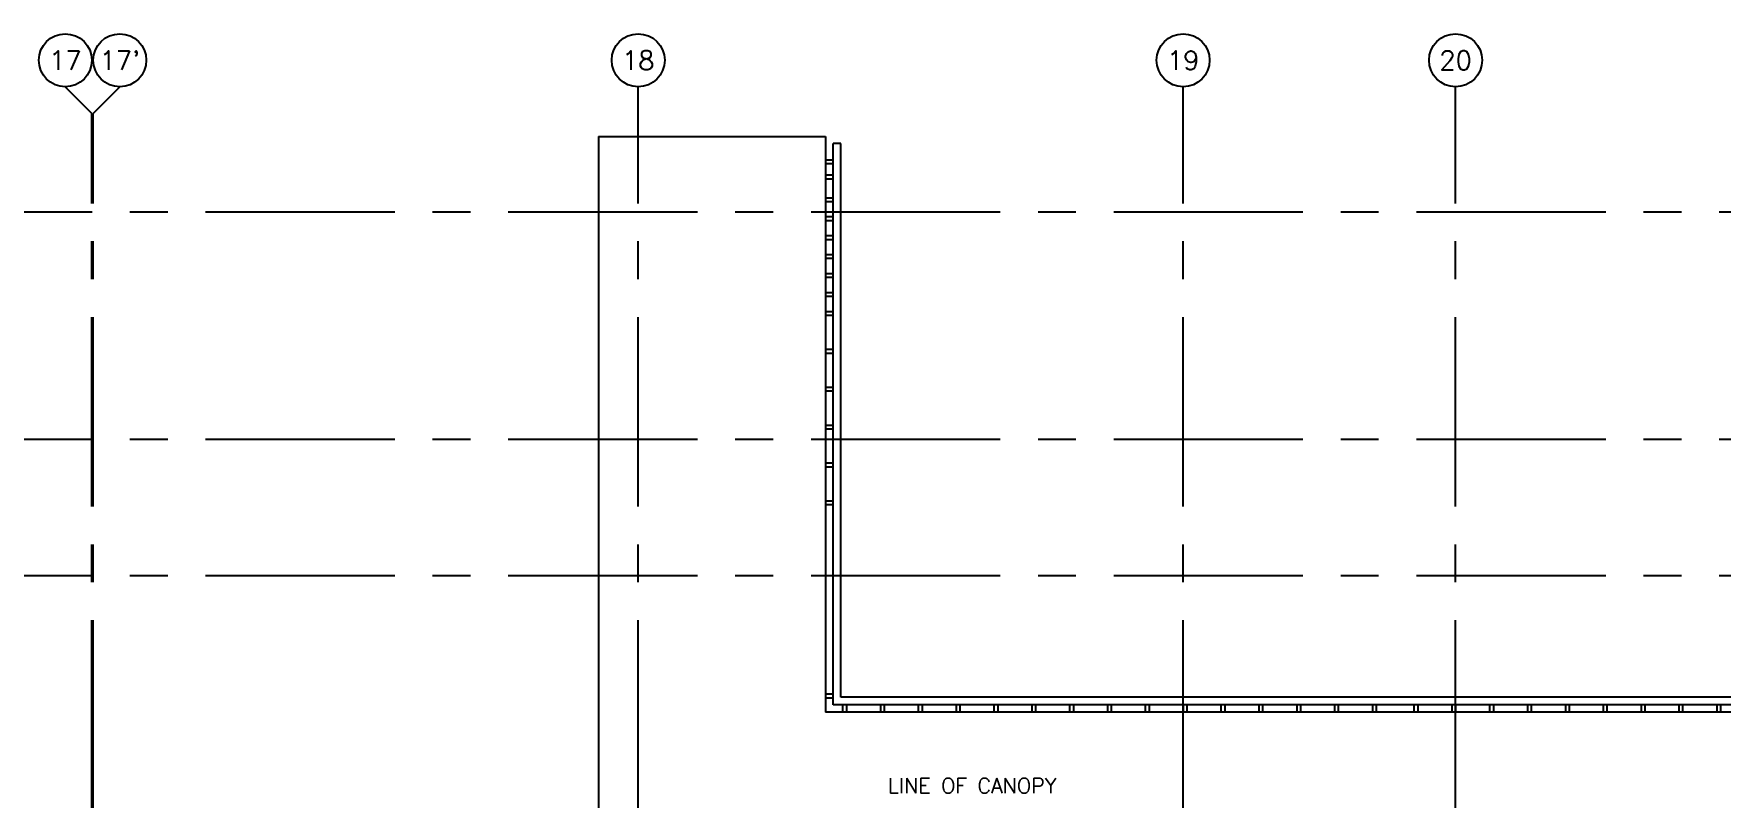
# Model space of a CAD drawing. Extents: x 417877.3 to 417955.8, y 43396.6 to 43486.9.
# Drawn here: x 417910.34 to 417932.64, y 43476.84 to 43486.93 of the extents above; entities that cross this region are included whole.
import ezdxf
from ezdxf.enums import TextEntityAlignment as Align

# ---------------------------------------------------------------- set-up
doc = ezdxf.new("R2010")
doc.units = 0
doc.header["$MEASUREMENT"] = 0
doc.linetypes.add('CENTERX2', pattern=[4, 2.5, -0.5, 0.5, -0.5])
for name, color, linetype in [('AX-CR', 7, 'CONTINUOUS'), ('AX-TXT', 2, 'CONTINUOUS'), ('AXES', 11, 'CENTERX2'), ('BORDER', 2, 'CONTINUOUS'), ('RM-NAME', 11, 'CONTINUOUS'), ('STR', 11, 'CONTINUOUS')]:
    doc.layers.add(name, color=color, linetype=linetype)
doc.styles.add('ROMANS', font='ROMANS.shx', dxfattribs={"width": 0.6})

# ---------------------------------------------------------------- blocks, each defined once
blk = doc.blocks.new('AXU')
at = {"layer": 'AX-CR'}
blk.add_circle((0, 350), 350, dxfattribs=at)
at = {"layer": 'AX-TXT', "style": 'ROMANS'}
blk.add_attdef('AX', text='', height=250, dxfattribs=at).set_placement((0, 350), align=Align.MIDDLE)

msp = doc.modelspace()

# ---------------------------------------------------------------- linework, layer by layer
at = {"layer": 'AXES'}
for p, q in [((417911.108, 43485.884), (417910.758, 43486.234)), ((417911.128, 43485.884), (417911.478, 43486.234)), ((417918.328, 43408.695), (417918.328, 43486.234)), ((417925.528, 43408.695), (417925.528, 43486.234)), ((417929.128, 43408.695), (417929.128, 43486.234)), ((417911.108, 43408.695), (417911.108, 43485.884)), ((417911.128, 43408.695), (417911.128, 43485.884)), ((417955.111, 43484.579), (417885.288, 43484.579)), ((417955.111, 43481.579), (417885.288, 43481.579)), ((417955.111, 43479.779), (417885.288, 43479.779))]:
    msp.add_line(p, q, dxfattribs=at)
at = {"layer": 'BORDER', "color": 11}
for p, q in [((417917.803, 43485.579), (417917.803, 43474.429)), ((417917.803, 43485.579), (417920.803, 43485.579)), ((417920.803, 43485.579), (417920.803, 43477.979)), ((417943.478, 43477.979), (417920.803, 43477.979))]:
    msp.add_line(p, q, dxfattribs=at)
at = {"layer": 'STR', "color": 11}
for p, q in [((417920.905, 43478.079), (417920.905, 43485.485)), ((417921.005, 43478.179), (417921.005, 43485.485))]:
    msp.add_line(p, q, dxfattribs=at)
at = {"layer": 'STR'}
for p, q in [((417921.005, 43485.485), (417920.905, 43485.485)), ((417920.905, 43485.266), (417920.805, 43485.266)), ((417920.905, 43485.216), (417920.805, 43485.216)), ((417920.905, 43485.066), (417920.805, 43485.066)), ((417920.905, 43485.016), (417920.805, 43485.016)), ((417920.905, 43484.766), (417920.805, 43484.766)), ((417920.905, 43484.716), (417920.805, 43484.716)), ((417920.905, 43484.516), (417920.805, 43484.516)), ((417920.905, 43484.466), (417920.805, 43484.466)), ((417920.905, 43484.266), (417920.805, 43484.266)), ((417920.905, 43484.216), (417920.805, 43484.216)), ((417920.905, 43484.016), (417920.805, 43484.016)), ((417920.905, 43483.966), (417920.805, 43483.966)), ((417920.905, 43483.766), (417920.805, 43483.766)), ((417920.905, 43483.716), (417920.805, 43483.716)), ((417920.905, 43483.516), (417920.805, 43483.516)), ((417920.905, 43483.466), (417920.805, 43483.466)), ((417920.905, 43483.266), (417920.805, 43483.266)), ((417920.905, 43483.216), (417920.805, 43483.216)), ((417920.905, 43482.766), (417920.805, 43482.766)), ((417920.905, 43482.716), (417920.805, 43482.716)), ((417920.905, 43482.266), (417920.805, 43482.266)), ((417920.905, 43482.216), (417920.805, 43482.216)), ((417920.905, 43481.766), (417920.805, 43481.766)), ((417920.905, 43481.716), (417920.805, 43481.716)), ((417920.905, 43481.266), (417920.805, 43481.266)), ((417920.905, 43481.216), (417920.805, 43481.216)), ((417920.905, 43480.766), (417920.805, 43480.766)), ((417920.905, 43480.716), (417920.805, 43480.716)), ((417920.905, 43478.216), (417920.805, 43478.216)), ((417920.905, 43478.166), (417920.805, 43478.166)), ((417936.363, 43478.179), (417921.005, 43478.179)), ((417936.363, 43478.079), (417920.905, 43478.079)), ((417921.028, 43478.079), (417921.028, 43477.979)), ((417921.028, 43478.079), (417921.028, 43477.979)), ((417921.078, 43478.079), (417921.078, 43477.979)), ((417921.078, 43478.079), (417921.078, 43477.979)), ((417921.528, 43478.079), (417921.528, 43477.979)), ((417921.578, 43478.079), (417921.578, 43477.979)), ((417922.028, 43478.079), (417922.028, 43477.979)), ((417922.078, 43478.079), (417922.078, 43477.979)), ((417922.528, 43478.079), (417922.528, 43477.979)), ((417922.578, 43478.079), (417922.578, 43477.979)), ((417923.028, 43478.079), (417923.028, 43477.979)), ((417923.078, 43478.079), (417923.078, 43477.979)), ((417923.528, 43478.079), (417923.528, 43477.979)), ((417923.578, 43478.079), (417923.578, 43477.979)), ((417924.028, 43478.079), (417924.028, 43477.979)), ((417924.078, 43478.079), (417924.078, 43477.979)), ((417924.528, 43478.079), (417924.528, 43477.979)), ((417924.578, 43478.079), (417924.578, 43477.979)), ((417925.028, 43478.079), (417925.028, 43477.979)), ((417925.078, 43478.079), (417925.078, 43477.979)), ((417925.528, 43478.079), (417925.528, 43477.979)), ((417925.578, 43478.079), (417925.578, 43477.979)), ((417926.028, 43478.079), (417926.028, 43477.979)), ((417926.078, 43478.079), (417926.078, 43477.979)), ((417926.528, 43478.079), (417926.528, 43477.979)), ((417926.578, 43478.079), (417926.578, 43477.979)), ((417927.028, 43478.079), (417927.028, 43477.979)), ((417927.078, 43478.079), (417927.078, 43477.979)), ((417927.528, 43478.079), (417927.528, 43477.979)), ((417927.578, 43478.079), (417927.578, 43477.979)), ((417928.028, 43478.079), (417928.028, 43477.979)), ((417928.078, 43478.079), (417928.078, 43477.979)), ((417928.578, 43478.079), (417928.578, 43477.979)), ((417928.628, 43478.079), (417928.628, 43477.979)), ((417929.078, 43478.079), (417929.078, 43477.979)), ((417929.128, 43478.079), (417929.128, 43477.979)), ((417929.578, 43478.079), (417929.578, 43477.979)), ((417929.628, 43478.079), (417929.628, 43477.979)), ((417930.078, 43478.079), (417930.078, 43477.979)), ((417930.128, 43478.079), (417930.128, 43477.979)), ((417930.578, 43478.079), (417930.578, 43477.979)), ((417930.628, 43478.079), (417930.628, 43477.979)), ((417931.078, 43478.079), (417931.078, 43477.979)), ((417931.128, 43478.079), (417931.128, 43477.979)), ((417931.578, 43478.079), (417931.578, 43477.979)), ((417931.628, 43478.079), (417931.628, 43477.979)), ((417932.078, 43478.079), (417932.078, 43477.979)), ((417932.128, 43478.079), (417932.128, 43477.979)), ((417932.578, 43478.079), (417932.578, 43477.979)), ((417932.628, 43478.079), (417932.628, 43477.979))]:
    msp.add_line(p, q, dxfattribs=at)

# ---------------------------------------------------------------- block references
at = {"layer": 'AXES', "xscale": 0.0009999871253967285, "yscale": 0.001000002026557922, "zscale": 0.001}
for p, values in [((417910.758, 43486.234), {'AX': '17'}), ((417911.478, 43486.234), {'AX': "17'"}), ((417918.328, 43486.234), {'AX': '18'}), ((417925.528, 43486.234), {'AX': '19'}), ((417929.128, 43486.234), {'AX': '20'})]:
    msp.add_blockref('AXU', p, dxfattribs=at).add_auto_attribs(values)

# ---------------------------------------------------------------- texts
at = {"layer": 'RM-NAME', "style": 'ROMANS'}
msp.add_text('LINE OF CANOPY', height=0.2, dxfattribs=at).set_placement((417922.741, 43477.009), align=Align.MIDDLE)

doc.saveas('drawing.dxf')
